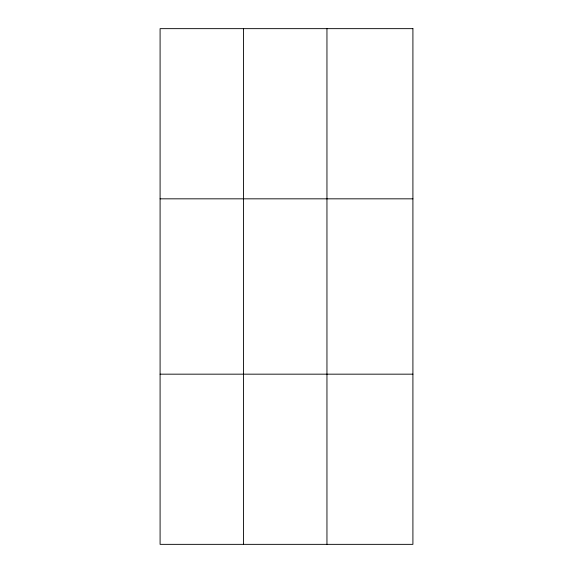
<?xml version="1.0" encoding="UTF-8"?>
<svg xmlns="http://www.w3.org/2000/svg" width="573" height="573" viewBox="0 0 573 573"><rect width="100%" height="100%" fill="white"/><g stroke="black" fill="none" stroke-linecap="round" stroke-linejoin="round"><path stroke-width="0.86" d="M243.518 28.65L243.518 544.35M326.954 28.65L326.954 544.35M160.089 198.831L412.911 198.831M160.089 374.169L412.911 374.169M412.911 28.65L412.911 544.35L160.089 544.35L160.089 28.65L412.911 28.65"/></g></svg>
